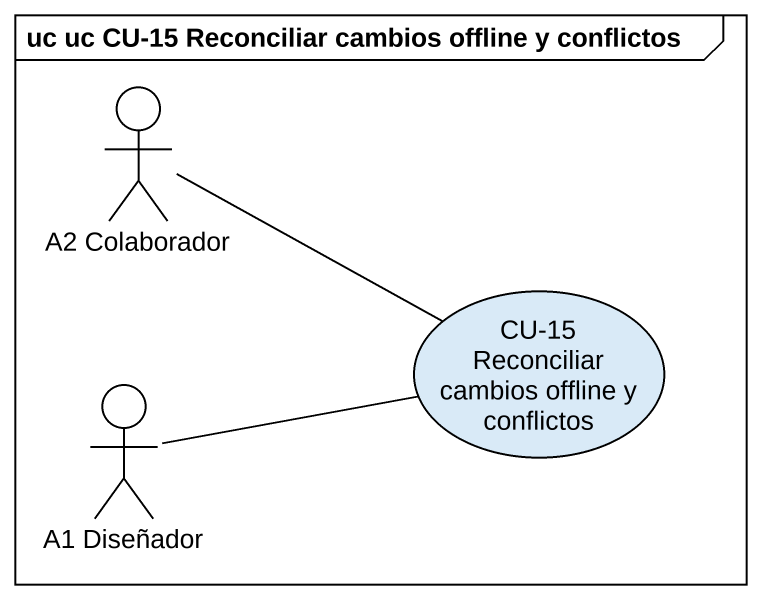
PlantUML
@startuml
mainframe uc uc CU-15 Reconciliar cambios offline y conflictos
actor "A2 Colaborador" as A2_Colaborador
usecase "CU-15 Reconciliar cambios offline y conflictos" as CU_15_Reconciliar_cambios
actor "A1 Diseñador" as A1_Diseñador
A2_Colaborador -right- CU_15_Reconciliar_cambios
A1_Diseñador -right- CU_15_Reconciliar_cambios
@enduml
